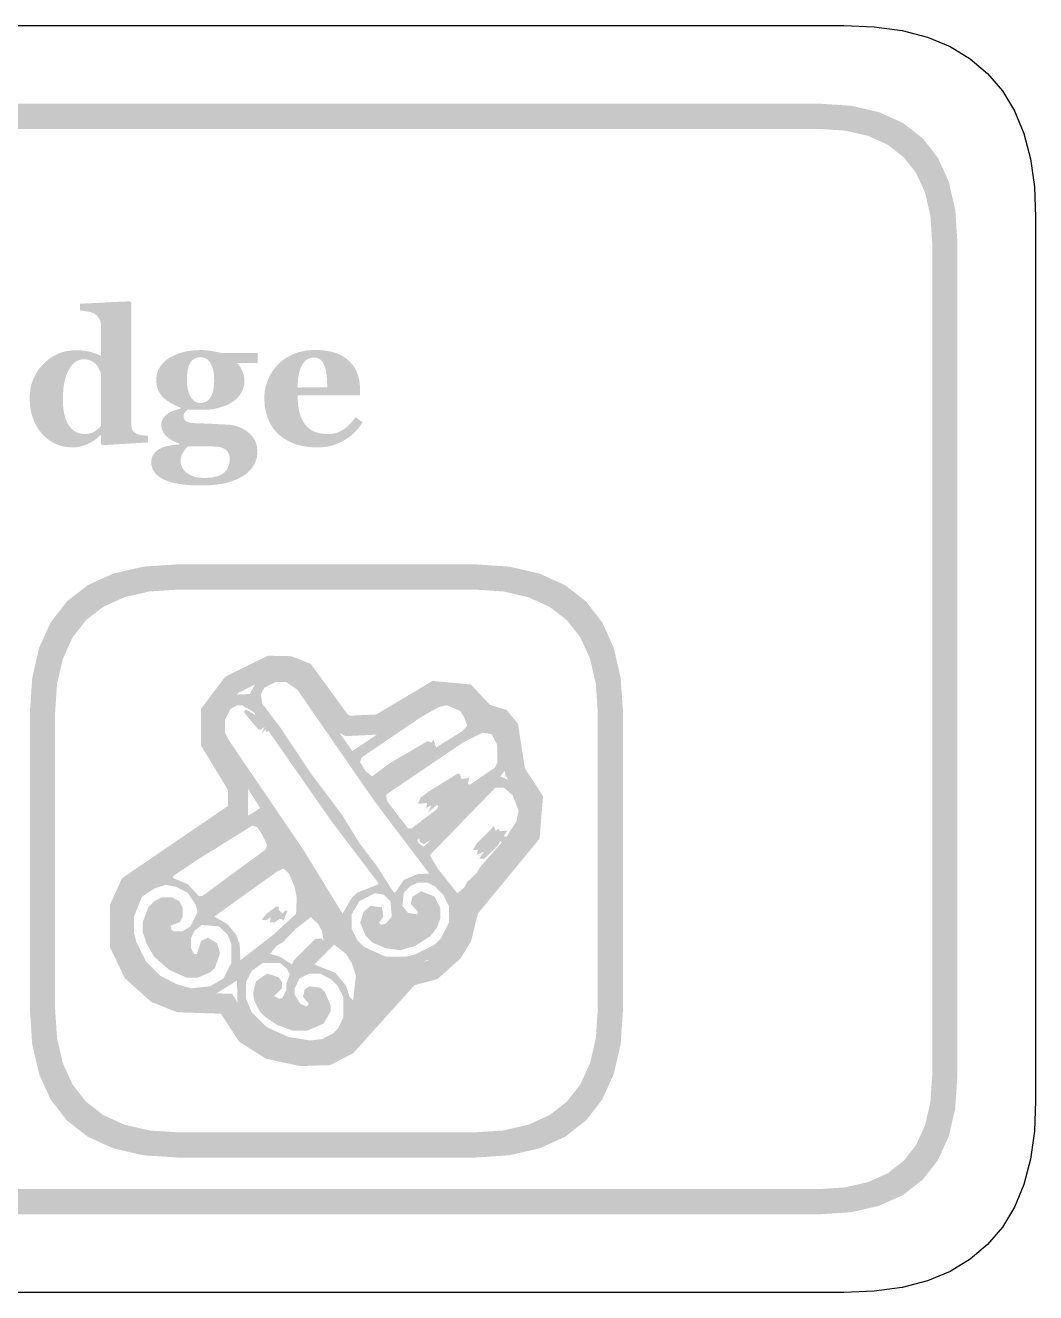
# Model space of a CAD drawing. Header units: millimetres. Extents: x 6 to 594, y 82 to 394.
# Drawn here: x 190.03 to 206.04, y 183.76 to 203.84 of the extents above; entities that cross this region are included whole.
import ezdxf

# ---------------------------------------------------------------- set-up
doc = ezdxf.new("R2010")
doc.units = ezdxf.units.MM
doc.layers.add('CUT', color=1, linetype='Continuous')
doc.layers.add('RASTER', color=7, linetype='Continuous')

msp = doc.modelspace()

# ---------------------------------------------------------------- hatches: boundary and pattern name
at = {"layer": 'RASTER'}
h = msp.add_hatch(color=7, dxfattribs=at)
h.paths.add_polyline_path([(143.2, 200.4), (143.234, 200.916), (143.337, 201.363), (143.509, 201.741), (143.75, 202.05), (144.059, 202.291), (144.438, 202.463), (144.884, 202.566), (145.4, 202.6), (202.6, 202.6), (203.116, 202.566), (203.563, 202.463), (203.941, 202.291), (204.25, 202.05), (204.491, 201.741), (204.663, 201.363), (204.766, 200.916), (204.8, 200.4), (204.8, 187.2), (204.766, 186.684), (204.663, 186.238), (204.491, 185.859), (204.25, 185.55), (203.941, 185.309), (203.563, 185.138), (203.116, 185.034), (202.6, 185), (145.4, 185), (144.884, 185.034), (144.438, 185.138), (144.059, 185.309), (143.75, 185.55), (143.509, 185.859), (143.337, 186.238), (143.234, 186.684), (143.2, 187.2)])
h.paths.add_polyline_path([(143.6, 200.4), (143.6, 187.2), (143.628, 186.778), (143.712, 186.413), (143.853, 186.103), (144.05, 185.85), (144.303, 185.653), (144.613, 185.513), (144.978, 185.428), (145.4, 185.4), (202.6, 185.4), (203.022, 185.428), (203.388, 185.513), (203.697, 185.653), (203.95, 185.85), (204.147, 186.103), (204.288, 186.413), (204.372, 186.778), (204.4, 187.2), (204.4, 200.4), (204.372, 200.822), (204.288, 201.188), (204.147, 201.497), (203.95, 201.75), (203.697, 201.947), (203.388, 202.088), (203.022, 202.172), (202.6, 202.2), (145.4, 202.2), (144.978, 202.172), (144.613, 202.088), (144.303, 201.947), (144.05, 201.75), (143.853, 201.497), (143.712, 201.188), (143.628, 200.822), (143.6, 200.4)])
h = msp.add_hatch(color=7, dxfattribs=at)
h.paths.add_polyline_path([(191.972, 197.231), (191.25, 197.188), (191.228, 197.209), (191.228, 197.344), (191.218, 197.346), (191.199, 197.327), (191.179, 197.309), (191.157, 197.291), (191.133, 197.274), (191.108, 197.257), (191.082, 197.241), (191.053, 197.226), (191.024, 197.211), (190.993, 197.197), (190.962, 197.186), (190.932, 197.176), (190.901, 197.168), (190.87, 197.161), (190.839, 197.157), (190.808, 197.154), (190.777, 197.153), (190.705, 197.157), (190.635, 197.167), (190.57, 197.184), (190.507, 197.208), (190.448, 197.239), (190.392, 197.277), (190.339, 197.321), (190.289, 197.373), (190.244, 197.43), (190.205, 197.491), (190.172, 197.556), (190.145, 197.625), (190.124, 197.698), (190.109, 197.775), (190.1, 197.856), (190.097, 197.941), (190.101, 198.017), (190.111, 198.09), (190.127, 198.161), (190.151, 198.228), (190.181, 198.293), (190.218, 198.355), (190.261, 198.415), (190.312, 198.471), (190.367, 198.523), (190.425, 198.568), (190.485, 198.606), (190.549, 198.637), (190.615, 198.662), (190.684, 198.679), (190.756, 198.689), (190.831, 198.693), (190.861, 198.692), (190.89, 198.691), (190.919, 198.689), (190.948, 198.686), (190.975, 198.682), (191.003, 198.677), (191.03, 198.672), (191.057, 198.666), (191.082, 198.659), (191.107, 198.651), (191.13, 198.644), (191.151, 198.636), (191.172, 198.628), (191.191, 198.62), (191.209, 198.611), (191.225, 198.602), (191.225, 199.081), (191.225, 199.094), (191.224, 199.108), (191.222, 199.121), (191.22, 199.133), (191.217, 199.146), (191.213, 199.158), (191.208, 199.171), (191.203, 199.183), (191.197, 199.194), (191.191, 199.205), (191.185, 199.215), (191.177, 199.225), (191.17, 199.234), (191.162, 199.242), (191.153, 199.25), (191.145, 199.257), (191.133, 199.264), (191.12, 199.272), (191.107, 199.278), (191.093, 199.284), (191.079, 199.29), (191.064, 199.295), (191.048, 199.299), (191.031, 199.303), (191.014, 199.306), (190.997, 199.309), (190.98, 199.312), (190.963, 199.315), (190.946, 199.317), (190.928, 199.319), (190.911, 199.321), (190.894, 199.323), (190.894, 199.429), (191.685, 199.468), (191.707, 199.444), (191.707, 197.524), (191.707, 197.51), (191.708, 197.497), (191.71, 197.484), (191.712, 197.472), (191.714, 197.461), (191.717, 197.45), (191.721, 197.44), (191.725, 197.43), (191.73, 197.421), (191.736, 197.412), (191.742, 197.404), (191.749, 197.396), (191.757, 197.389), (191.766, 197.382), (191.775, 197.376), (191.785, 197.37), (191.793, 197.366), (191.802, 197.362), (191.812, 197.359), (191.823, 197.356), (191.834, 197.353), (191.847, 197.351), (191.86, 197.348), (191.875, 197.346), (191.889, 197.345), (191.903, 197.343), (191.916, 197.342), (191.929, 197.341), (191.941, 197.34), (191.952, 197.339), (191.962, 197.338), (191.972, 197.338)])
h.paths.add_polyline_path([(191.225, 197.492), (191.225, 198.319), (191.222, 198.328), (191.219, 198.336), (191.216, 198.345), (191.213, 198.355), (191.209, 198.364), (191.205, 198.374), (191.201, 198.384), (191.197, 198.394), (191.192, 198.404), (191.187, 198.414), (191.181, 198.424), (191.175, 198.434), (191.168, 198.443), (191.161, 198.453), (191.154, 198.462), (191.146, 198.471), (191.138, 198.479), (191.13, 198.486), (191.121, 198.494), (191.112, 198.5), (191.102, 198.507), (191.091, 198.514), (191.08, 198.52), (191.068, 198.526), (191.055, 198.531), (191.042, 198.536), (191.029, 198.54), (191.015, 198.543), (191.001, 198.546), (190.987, 198.548), (190.972, 198.549), (190.957, 198.549), (190.921, 198.547), (190.887, 198.539), (190.855, 198.526), (190.824, 198.508), (190.795, 198.484), (190.767, 198.456), (190.741, 198.422), (190.717, 198.384), (190.695, 198.34), (190.676, 198.292), (190.66, 198.24), (190.646, 198.184), (190.636, 198.123), (190.629, 198.059), (190.625, 197.99), (190.623, 197.916), (190.623, 197.887), (190.624, 197.858), (190.625, 197.831), (190.627, 197.804), (190.63, 197.777), (190.633, 197.752), (190.636, 197.727), (190.64, 197.703), (190.645, 197.68), (190.65, 197.657), (190.656, 197.635), (190.663, 197.613), (190.671, 197.592), (190.68, 197.571), (190.689, 197.551), (190.699, 197.531), (190.71, 197.512), (190.722, 197.494), (190.734, 197.478), (190.748, 197.462), (190.762, 197.447), (190.777, 197.434), (190.792, 197.421), (190.808, 197.409), (190.825, 197.399), (190.843, 197.39), (190.862, 197.383), (190.882, 197.377), (190.902, 197.372), (190.924, 197.368), (190.946, 197.366), (190.969, 197.366), (190.991, 197.366), (191.012, 197.368), (191.031, 197.37), (191.05, 197.374), (191.068, 197.379), (191.085, 197.385), (191.102, 197.392), (191.117, 197.4), (191.131, 197.409), (191.145, 197.419), (191.159, 197.429), (191.173, 197.44), (191.187, 197.452), (191.2, 197.464), (191.213, 197.478), (191.225, 197.492)])
h = msp.add_hatch(color=7, dxfattribs=at)
h.paths.add_polyline_path([(193.708, 198.489), (193.386, 198.489), (193.4, 198.473), (193.413, 198.456), (193.425, 198.44), (193.436, 198.423), (193.446, 198.406), (193.455, 198.388), (193.464, 198.371), (193.471, 198.353), (193.478, 198.335), (193.484, 198.317), (193.489, 198.298), (193.493, 198.28), (193.496, 198.261), (193.498, 198.242), (193.5, 198.223), (193.5, 198.203), (193.499, 198.178), (193.497, 198.154), (193.492, 198.129), (193.486, 198.105), (193.479, 198.082), (193.47, 198.059), (193.459, 198.036), (193.446, 198.014), (193.432, 197.992), (193.417, 197.971), (193.4, 197.952), (193.383, 197.933), (193.365, 197.916), (193.346, 197.899), (193.325, 197.884), (193.304, 197.869), (193.281, 197.856), (193.257, 197.842), (193.232, 197.83), (193.207, 197.819), (193.18, 197.808), (193.152, 197.798), (193.124, 197.789), (193.094, 197.78), (193.064, 197.773), (193.033, 197.766), (193.001, 197.76), (192.969, 197.756), (192.936, 197.752), (192.903, 197.75), (192.868, 197.748), (192.833, 197.748), (192.595, 197.748), (192.59, 197.744), (192.586, 197.74), (192.581, 197.736), (192.576, 197.731), (192.571, 197.725), (192.566, 197.719), (192.561, 197.713), (192.556, 197.706), (192.551, 197.699), (192.547, 197.692), (192.543, 197.685), (192.54, 197.678), (192.538, 197.671), (192.536, 197.664), (192.535, 197.658), (192.535, 197.651), (192.535, 197.636), (192.538, 197.621), (192.542, 197.608), (192.547, 197.597), (192.555, 197.586), (192.564, 197.577), (192.574, 197.569), (192.586, 197.562), (192.6, 197.556), (192.617, 197.551), (192.636, 197.546), (192.658, 197.542), (192.683, 197.539), (192.71, 197.537), (192.74, 197.535), (192.772, 197.534), (192.805, 197.533), (192.839, 197.532), (192.872, 197.531), (192.906, 197.53), (192.94, 197.528), (192.974, 197.527), (193.007, 197.525), (193.042, 197.523), (193.074, 197.521), (193.105, 197.519), (193.133, 197.518), (193.158, 197.517), (193.181, 197.516), (193.202, 197.515), (193.22, 197.514), (193.236, 197.513), (193.258, 197.512), (193.279, 197.51), (193.3, 197.507), (193.321, 197.503), (193.342, 197.498), (193.363, 197.492), (193.384, 197.486), (193.405, 197.479), (193.425, 197.471), (193.445, 197.463), (193.464, 197.454), (193.483, 197.444), (193.501, 197.434), (193.518, 197.424), (193.534, 197.412), (193.55, 197.401), (193.566, 197.387), (193.582, 197.373), (193.597, 197.358), (193.611, 197.342), (193.625, 197.325), (193.638, 197.308), (193.65, 197.289), (193.661, 197.27), (193.671, 197.249), (193.68, 197.228), (193.688, 197.206), (193.694, 197.184), (193.699, 197.16), (193.702, 197.136), (193.704, 197.111), (193.705, 197.086), (193.704, 197.058), (193.702, 197.031), (193.698, 197.004), (193.692, 196.978), (193.684, 196.952), (193.675, 196.926), (193.664, 196.901), (193.652, 196.876), (193.637, 196.852), (193.621, 196.829), (193.604, 196.806), (193.584, 196.785), (193.563, 196.764), (193.54, 196.744), (193.515, 196.725), (193.488, 196.706), (193.459, 196.688), (193.428, 196.671), (193.395, 196.655), (193.361, 196.64), (193.326, 196.626), (193.289, 196.613), (193.25, 196.601), (193.211, 196.591), (193.169, 196.581), (193.125, 196.573), (193.078, 196.566), (193.03, 196.56), (192.978, 196.555), (192.925, 196.552), (192.869, 196.55), (192.81, 196.55), (192.717, 196.551), (192.629, 196.555), (192.547, 196.563), (192.471, 196.573), (192.401, 196.586), (192.336, 196.602), (192.277, 196.621), (192.224, 196.643), (192.177, 196.668), (192.136, 196.696), (192.102, 196.727), (192.074, 196.761), (192.052, 196.797), (192.036, 196.837), (192.027, 196.879), (192.023, 196.925), (192.025, 196.953), (192.03, 196.98), (192.039, 197.006), (192.051, 197.03), (192.066, 197.053), (192.084, 197.075), (192.106, 197.096), (192.132, 197.115), (192.161, 197.133), (192.194, 197.148), (192.23, 197.162), (192.27, 197.173), (192.314, 197.182), (192.362, 197.189), (192.413, 197.194), (192.469, 197.197), (192.469, 197.215), (192.436, 197.226), (192.405, 197.239), (192.376, 197.253), (192.349, 197.268), (192.323, 197.283), (192.3, 197.3), (192.278, 197.317), (192.259, 197.335), (192.241, 197.355), (192.226, 197.375), (192.213, 197.395), (192.202, 197.417), (192.194, 197.439), (192.188, 197.462), (192.184, 197.486), (192.183, 197.511), (192.184, 197.526), (192.185, 197.54), (192.187, 197.554), (192.191, 197.567), (192.195, 197.58), (192.2, 197.592), (192.206, 197.604), (192.213, 197.615), (192.221, 197.625), (192.229, 197.635), (192.238, 197.645), (192.247, 197.654), (192.257, 197.664), (192.268, 197.673), (192.279, 197.681), (192.29, 197.689), (192.301, 197.696), (192.312, 197.703), (192.323, 197.709), (192.335, 197.715), (192.348, 197.721), (192.361, 197.726), (192.375, 197.732), (192.39, 197.737), (192.404, 197.742), (192.418, 197.746), (192.431, 197.751), (192.443, 197.755), (192.455, 197.758), (192.467, 197.762), (192.478, 197.765), (192.488, 197.768), (192.488, 197.784), (192.44, 197.803), (192.395, 197.823), (192.354, 197.844), (192.316, 197.866), (192.282, 197.889), (192.25, 197.912), (192.222, 197.937), (192.197, 197.963), (192.175, 197.99), (192.156, 198.019), (192.14, 198.049), (192.127, 198.08), (192.117, 198.113), (192.11, 198.148), (192.105, 198.184), (192.104, 198.221), (192.107, 198.273), (192.116, 198.323), (192.132, 198.37), (192.154, 198.415), (192.182, 198.456), (192.216, 198.495), (192.256, 198.532), (192.302, 198.565), (192.354, 198.595), (192.408, 198.622), (192.466, 198.644), (192.528, 198.662), (192.592, 198.676), (192.66, 198.686), (192.731, 198.692), (192.806, 198.694), (192.83, 198.694), (192.855, 198.693), (192.879, 198.692), (192.904, 198.69), (192.928, 198.688), (192.951, 198.685), (192.975, 198.681), (192.998, 198.677), (193.021, 198.673), (193.042, 198.669), (193.062, 198.665), (193.08, 198.661), (193.097, 198.658), (193.113, 198.654), (193.127, 198.651), (193.14, 198.647), (193.708, 198.647)])
h.paths.add_polyline_path([(193.021, 198.209), (193.02, 198.251), (193.018, 198.29), (193.013, 198.328), (193.007, 198.363), (193, 198.395), (192.991, 198.426), (192.979, 198.454), (192.967, 198.48), (192.952, 198.504), (192.936, 198.524), (192.918, 198.541), (192.898, 198.555), (192.876, 198.566), (192.853, 198.574), (192.827, 198.578), (192.8, 198.58), (192.786, 198.579), (192.772, 198.578), (192.759, 198.576), (192.746, 198.573), (192.734, 198.569), (192.722, 198.565), (192.711, 198.559), (192.7, 198.553), (192.69, 198.546), (192.68, 198.538), (192.671, 198.529), (192.662, 198.52), (192.653, 198.509), (192.646, 198.499), (192.638, 198.487), (192.631, 198.474), (192.625, 198.462), (192.62, 198.448), (192.615, 198.435), (192.61, 198.42), (192.607, 198.406), (192.603, 198.39), (192.6, 198.374), (192.598, 198.358), (192.596, 198.341), (192.594, 198.324), (192.592, 198.307), (192.591, 198.29), (192.59, 198.273), (192.589, 198.256), (192.589, 198.239), (192.589, 198.221), (192.59, 198.182), (192.592, 198.145), (192.597, 198.109), (192.603, 198.076), (192.611, 198.044), (192.62, 198.014), (192.631, 197.985), (192.645, 197.959), (192.659, 197.935), (192.675, 197.914), (192.693, 197.896), (192.712, 197.882), (192.732, 197.871), (192.754, 197.863), (192.778, 197.858), (192.803, 197.856), (192.828, 197.858), (192.852, 197.862), (192.875, 197.869), (192.896, 197.879), (192.915, 197.892), (192.933, 197.908), (192.95, 197.927), (192.965, 197.949), (192.978, 197.973), (192.989, 197.999), (192.999, 198.028), (193.007, 198.06), (193.013, 198.094), (193.017, 198.13), (193.02, 198.168), (193.021, 198.209)])
h.paths.add_polyline_path([(193.267, 196.979), (193.267, 196.991), (193.265, 197.004), (193.263, 197.016), (193.26, 197.028), (193.256, 197.041), (193.251, 197.053), (193.246, 197.065), (193.239, 197.078), (193.231, 197.09), (193.221, 197.101), (193.209, 197.112), (193.194, 197.122), (193.178, 197.132), (193.159, 197.141), (193.138, 197.15), (193.115, 197.158), (193.1, 197.16), (193.084, 197.162), (193.066, 197.163), (193.045, 197.165), (193.022, 197.166), (192.997, 197.167), (192.97, 197.168), (192.941, 197.169), (192.91, 197.17), (192.875, 197.171), (192.838, 197.171), (192.798, 197.171), (192.755, 197.172), (192.709, 197.172), (192.661, 197.172), (192.609, 197.172), (192.597, 197.161), (192.585, 197.149), (192.573, 197.137), (192.562, 197.124), (192.552, 197.111), (192.542, 197.097), (192.533, 197.083), (192.524, 197.068), (192.516, 197.053), (192.509, 197.037), (192.503, 197.02), (192.498, 197.002), (192.494, 196.983), (192.491, 196.964), (192.49, 196.944), (192.489, 196.923), (192.49, 196.914), (192.491, 196.904), (192.492, 196.895), (192.494, 196.885), (192.497, 196.875), (192.501, 196.864), (192.505, 196.853), (192.51, 196.843), (192.515, 196.832), (192.521, 196.821), (192.528, 196.81), (192.536, 196.8), (192.545, 196.79), (192.554, 196.78), (192.564, 196.77), (192.574, 196.761), (192.587, 196.75), (192.601, 196.74), (192.614, 196.731), (192.628, 196.723), (192.643, 196.715), (192.658, 196.707), (192.673, 196.7), (192.688, 196.694), (192.705, 196.688), (192.724, 196.683), (192.745, 196.679), (192.768, 196.676), (192.792, 196.673), (192.819, 196.671), (192.848, 196.67), (192.879, 196.67), (192.925, 196.671), (192.968, 196.674), (193.008, 196.68), (193.046, 196.688), (193.08, 196.698), (193.112, 196.711), (193.141, 196.726), (193.167, 196.743), (193.191, 196.763), (193.211, 196.785), (193.228, 196.81), (193.242, 196.839), (193.253, 196.869), (193.261, 196.903), (193.266, 196.94), (193.267, 196.979)])
h = msp.add_hatch(color=7, dxfattribs=at)
h.paths.add_polyline_path([(195.372, 197.55), (195.359, 197.529), (195.345, 197.509), (195.331, 197.489), (195.315, 197.469), (195.3, 197.449), (195.283, 197.43), (195.266, 197.411), (195.248, 197.393), (195.23, 197.374), (195.211, 197.357), (195.191, 197.34), (195.171, 197.324), (195.15, 197.308), (195.128, 197.294), (195.106, 197.279), (195.083, 197.266), (195.059, 197.252), (195.034, 197.24), (195.01, 197.228), (194.985, 197.217), (194.96, 197.207), (194.935, 197.198), (194.91, 197.189), (194.885, 197.182), (194.859, 197.175), (194.833, 197.169), (194.806, 197.164), (194.777, 197.16), (194.748, 197.157), (194.718, 197.155), (194.686, 197.154), (194.654, 197.153), (194.601, 197.154), (194.55, 197.157), (194.5, 197.162), (194.452, 197.169), (194.406, 197.177), (194.362, 197.188), (194.32, 197.2), (194.28, 197.215), (194.242, 197.231), (194.205, 197.248), (194.17, 197.267), (194.136, 197.287), (194.105, 197.308), (194.075, 197.331), (194.047, 197.355), (194.02, 197.38), (193.995, 197.407), (193.972, 197.435), (193.95, 197.463), (193.93, 197.494), (193.912, 197.525), (193.895, 197.557), (193.88, 197.591), (193.867, 197.626), (193.855, 197.661), (193.845, 197.698), (193.836, 197.735), (193.829, 197.773), (193.824, 197.812), (193.82, 197.851), (193.817, 197.891), (193.816, 197.932), (193.817, 197.97), (193.82, 198.006), (193.824, 198.043), (193.83, 198.079), (193.838, 198.114), (193.847, 198.15), (193.858, 198.184), (193.871, 198.219), (193.886, 198.253), (193.902, 198.285), (193.919, 198.317), (193.938, 198.348), (193.958, 198.378), (193.98, 198.407), (194.003, 198.435), (194.027, 198.463), (194.053, 198.488), (194.08, 198.512), (194.109, 198.535), (194.14, 198.557), (194.172, 198.577), (194.206, 198.596), (194.241, 198.614), (194.279, 198.631), (194.317, 198.646), (194.357, 198.659), (194.397, 198.67), (194.439, 198.679), (194.482, 198.687), (194.526, 198.692), (194.571, 198.695), (194.618, 198.696), (194.668, 198.695), (194.716, 198.692), (194.761, 198.689), (194.804, 198.683), (194.845, 198.676), (194.884, 198.668), (194.92, 198.657), (194.955, 198.646), (194.987, 198.633), (195.018, 198.619), (195.047, 198.603), (195.075, 198.586), (195.102, 198.569), (195.127, 198.55), (195.151, 198.529), (195.173, 198.508), (195.193, 198.487), (195.212, 198.464), (195.229, 198.441), (195.245, 198.417), (195.259, 198.392), (195.273, 198.366), (195.284, 198.339), (195.294, 198.311), (195.303, 198.283), (195.311, 198.254), (195.318, 198.224), (195.323, 198.195), (195.327, 198.165), (195.33, 198.135), (195.332, 198.104), (195.333, 198.073), (195.333, 197.978), (194.342, 197.978), (194.344, 197.905), (194.35, 197.837), (194.359, 197.773), (194.371, 197.713), (194.387, 197.659), (194.407, 197.608), (194.431, 197.562), (194.458, 197.521), (194.489, 197.484), (194.524, 197.452), (194.564, 197.425), (194.608, 197.403), (194.656, 197.386), (194.708, 197.374), (194.765, 197.367), (194.826, 197.364), (194.86, 197.365), (194.893, 197.369), (194.925, 197.375), (194.956, 197.383), (194.987, 197.394), (195.017, 197.406), (195.045, 197.422), (195.073, 197.44), (195.1, 197.459), (195.126, 197.48), (195.151, 197.502), (195.175, 197.525), (195.198, 197.55), (195.22, 197.575), (195.241, 197.602), (195.261, 197.631)])
h.paths.add_polyline_path([(194.813, 198.107), (194.812, 198.129), (194.812, 198.151), (194.811, 198.173), (194.81, 198.196), (194.809, 198.218), (194.808, 198.241), (194.806, 198.264), (194.804, 198.287), (194.801, 198.309), (194.798, 198.331), (194.795, 198.351), (194.792, 198.371), (194.788, 198.389), (194.783, 198.406), (194.778, 198.423), (194.773, 198.438), (194.766, 198.454), (194.759, 198.47), (194.752, 198.485), (194.743, 198.498), (194.735, 198.511), (194.725, 198.522), (194.715, 198.532), (194.705, 198.542), (194.694, 198.55), (194.682, 198.557), (194.669, 198.563), (194.656, 198.568), (194.642, 198.572), (194.627, 198.575), (194.612, 198.576), (194.596, 198.577), (194.568, 198.575), (194.542, 198.57), (194.517, 198.561), (194.494, 198.548), (194.472, 198.532), (194.452, 198.513), (194.433, 198.489), (194.416, 198.463), (194.4, 198.432), (194.386, 198.397), (194.374, 198.358), (194.364, 198.315), (194.355, 198.268), (194.349, 198.216), (194.345, 198.161), (194.342, 198.101)])
h = msp.add_hatch(color=7, dxfattribs=at)
h.paths.add_polyline_path([(190.1, 192.95), (190.137, 193.501), (190.247, 193.978), (190.43, 194.382), (190.688, 194.713), (191.018, 194.97), (191.422, 195.153), (191.899, 195.263), (192.45, 195.3), (197.15, 195.3), (197.701, 195.263), (198.178, 195.153), (198.582, 194.97), (198.913, 194.713), (199.17, 194.382), (199.353, 193.978), (199.463, 193.501), (199.5, 192.95), (199.5, 188.25), (199.463, 187.699), (199.353, 187.222), (199.17, 186.818), (198.913, 186.488), (198.582, 186.23), (198.178, 186.047), (197.701, 185.937), (197.15, 185.9), (192.45, 185.9), (191.899, 185.937), (191.422, 186.047), (191.018, 186.23), (190.687, 186.488), (190.43, 186.818), (190.247, 187.222), (190.137, 187.699), (190.1, 188.25)])
h.paths.add_polyline_path([(190.5, 192.95), (190.5, 188.25), (190.53, 187.793), (190.622, 187.397), (190.774, 187.062), (190.987, 186.788), (191.262, 186.574), (191.597, 186.422), (191.993, 186.33), (192.45, 186.3), (197.15, 186.3), (197.607, 186.33), (198.003, 186.422), (198.338, 186.574), (198.612, 186.788), (198.826, 187.062), (198.978, 187.397), (199.07, 187.793), (199.1, 188.25), (199.1, 192.95), (199.07, 193.407), (198.978, 193.803), (198.826, 194.138), (198.613, 194.413), (198.338, 194.626), (198.003, 194.778), (197.607, 194.87), (197.15, 194.9), (192.45, 194.9), (191.993, 194.87), (191.597, 194.778), (191.262, 194.626), (190.987, 194.413), (190.774, 194.138), (190.622, 193.803), (190.53, 193.407), (190.5, 192.95)])
h = msp.add_hatch(color=7, dxfattribs=at)
h.paths.add_polyline_path([(193.872, 193.852), (194.241, 193.844), (194.552, 193.723), (195.136, 192.922), (195.175, 192.902), (195.591, 192.921), (196.482, 193.453), (197.09, 193.396), (197.393, 193.072), (197.656, 192.993), (197.836, 192.774), (197.944, 192.069), (198.233, 191.627), (198.178, 190.953), (197.201, 189.767), (197.09, 189.323), (196.924, 189.054), (196.56, 188.728), (196.197, 188.633), (195.226, 187.556), (194.86, 187.365), (194.382, 187.35), (193.839, 187.467), (193.418, 187.736), (193.126, 188.18), (192.435, 188.202), (192.024, 188.367), (191.608, 188.738), (191.371, 189.228), (191.371, 189.909), (191.561, 190.326), (193.239, 191.472), (193.239, 191.725), (192.81, 192.434), (192.81, 193.008), (193.197, 193.52)])
h.paths.add_polyline_path([(193.943, 193.53), (193.406, 193.266), (193.13, 192.901), (193.13, 192.524), (193.559, 191.814), (193.559, 191.303), (191.815, 190.112), (191.691, 189.839), (191.691, 189.302), (191.868, 188.935), (192.195, 188.643), (192.501, 188.52), (193.303, 188.495), (193.648, 187.969), (193.963, 187.768), (194.411, 187.671), (194.777, 187.683), (195.027, 187.813), (196.024, 188.919), (196.404, 189.018), (196.676, 189.262), (196.792, 189.448), (196.908, 189.915), (197.867, 191.079), (197.905, 191.543), (197.638, 191.952), (197.533, 192.639), (197.471, 192.715), (197.219, 192.79), (196.939, 193.089), (196.556, 193.125), (195.686, 192.606), (195.104, 192.578), (194.922, 192.672), (194.348, 193.458), (194.177, 193.525), (193.943, 193.53)])
h = msp.add_hatch(color=7, dxfattribs=at)
h.paths.add_polyline_path([(193.938, 193.594), (194.162, 193.604), (194.406, 193.48), (195.21, 192.342), (196.261, 193.045), (196.573, 193.202), (196.84, 193.202), (197.018, 193.112), (197.085, 193.045), (197.199, 192.824), (197.41, 192.8), (197.554, 192.71), (197.677, 192.466), (197.677, 192.164), (197.62, 192.02), (197.554, 191.94), (197.788, 191.839), (197.888, 191.739), (198.012, 191.428), (197.979, 191.193), (197.821, 190.915), (196.931, 189.864), (196.907, 189.62), (196.84, 189.419), (196.75, 189.275), (196.516, 189.074), (196.06, 188.893), (195.913, 188.706), (195.726, 188.525), (195.679, 188.438), (195.424, 188.19), (195.377, 188.103), (195.009, 187.735), (194.765, 187.611), (194.296, 187.611), (193.961, 187.711), (193.683, 187.869), (193.549, 188.003), (193.425, 188.214), (193.392, 188.314), (193.382, 188.706), (193.024, 188.481), (192.789, 188.415), (192.522, 188.448), (192.143, 188.605), (192.043, 188.672), (191.775, 188.974), (191.618, 189.318), (191.618, 189.486), (191.584, 189.553), (191.651, 189.921), (191.808, 190.199), (193.75, 191.438), (193.369, 192.04), (193.181, 192.288), (193.057, 192.533), (193.024, 192.767), (193.134, 193.058), (193.215, 193.145), (193.392, 193.236), (193.583, 193.246), (193.717, 193.48)])
h.paths.add_polyline_path([(193.995, 193.436), (193.817, 193.346), (193.76, 193.236), (193.784, 193.092), (194.072, 192.71), (194.554, 191.987), (195.043, 191.337), (195.324, 190.882), (195.612, 190.5), (195.859, 190.112), (195.893, 190.099), (196.027, 190.299), (196.238, 190.39), (196.429, 190.4), (195.558, 191.552), (194.339, 193.313), (194.162, 193.436)])
h.paths.add_polyline_path([(193.392, 193.068), (193.282, 193.011), (193.191, 192.834), (193.191, 192.633), (193.248, 192.522), (194.44, 190.768), (195.056, 189.764), (195.19, 189.998), (195.29, 190.099), (195.625, 190.232), (195.612, 190.266), (194.889, 191.217), (193.884, 192.656), (193.837, 192.643), (193.837, 192.69), (193.77, 192.61), (193.817, 192.723), (193.75, 192.676), (193.717, 192.69), (193.516, 192.924), (193.492, 192.968), (193.526, 193.001), (193.67, 192.911), (193.67, 192.944), (193.459, 193.068)])
h.paths.add_polyline_path([(196.706, 193.068), (196.573, 193.035), (196.295, 192.877), (195.357, 192.241), (195.334, 192.164), (195.424, 192.02), (195.525, 191.94), (195.792, 192.141), (196.362, 192.476), (196.405, 192.499), (196.462, 192.476), (196.496, 192.522), (196.539, 192.399), (196.951, 192.656), (197.031, 192.743), (196.984, 192.877), (196.917, 192.978)])
h.paths.add_polyline_path([(197.276, 192.633), (196.964, 192.476), (195.746, 191.652), (195.759, 191.552), (196.094, 191.116), (196.147, 191.116), (196.549, 191.418), (196.573, 191.461), (196.549, 191.485), (196.415, 191.371), (196.462, 191.485), (196.382, 191.438), (196.395, 191.518), (196.248, 191.505), (196.295, 191.605), (196.429, 191.706), (196.884, 191.987), (196.917, 191.973), (196.941, 191.896), (197.065, 191.92), (197.041, 191.829), (197.065, 191.806), (197.466, 192.074), (197.51, 192.164), (197.51, 192.432), (197.42, 192.61)])
h.paths.add_polyline_path([(197.477, 191.762), (196.439, 190.691), (196.563, 190.48), (196.874, 190.089), (196.984, 190.179), (197.031, 190.266), (197.185, 190.413), (197.232, 190.5), (197.577, 190.892), (197.554, 190.915), (197.52, 190.848), (197.299, 190.634), (197.219, 190.634), (197.299, 190.748), (197.185, 190.701), (197.199, 190.782), (197.118, 190.768), (197.185, 190.882), (197.453, 191.15), (197.487, 191.069), (197.52, 191.116), (197.554, 191.069), (197.667, 191.083), (197.61, 190.992), (197.654, 190.982), (197.811, 191.227), (197.845, 191.394), (197.754, 191.639), (197.61, 191.762)])
h.paths.add_polyline_path([(193.626, 191.16), (192.779, 190.634), (192.378, 190.366), (192.364, 190.333), (192.599, 190.232), (192.779, 190.045), (192.833, 190.045), (193.837, 190.782), (193.861, 190.859), (193.77, 191.036), (193.703, 191.136)])
h.paths.add_polyline_path([(196.271, 190.959), (196.238, 190.925), (196.261, 190.882), (196.338, 190.825), (196.462, 190.936), (196.348, 190.869), (196.281, 190.902)])
h.paths.add_polyline_path([(194.119, 190.48), (194.018, 190.433), (193.024, 189.72), (193.235, 189.596), (193.369, 189.429), (193.425, 189.285), (193.436, 189.027), (193.971, 189.442), (194.319, 189.764), (194.329, 190.022), (194.296, 190.189), (194.206, 190.4)])
h.paths.add_polyline_path([(196.238, 190.256), (196.127, 190.199), (196.027, 190.099), (196.003, 189.888), (196.094, 189.777), (196.238, 189.754), (196.248, 189.797), (196.137, 189.921), (196.161, 190.032), (196.305, 190.122), (196.516, 190.032), (196.606, 189.854), (196.606, 189.687), (196.549, 189.543), (196.449, 189.409), (196.204, 189.252), (195.97, 189.185), (195.736, 189.218), (195.525, 189.308), (195.424, 189.409), (195.334, 189.62), (195.391, 189.797), (195.501, 189.888), (195.679, 189.864), (195.702, 189.72), (195.635, 189.62), (195.669, 189.586), (195.746, 189.61), (195.836, 189.72), (195.813, 189.965), (195.712, 190.065), (195.568, 190.089), (195.324, 189.965), (195.2, 189.754), (195.2, 189.519), (195.29, 189.342), (195.391, 189.241), (195.736, 189.084), (196.07, 189.084), (196.204, 189.118), (196.516, 189.275), (196.616, 189.375), (196.74, 189.62), (196.74, 189.888), (196.65, 190.065), (196.516, 190.199), (196.405, 190.256)])
h.paths.add_polyline_path([(192.254, 190.222), (192.076, 190.166), (191.875, 190.032), (191.751, 189.72), (191.751, 189.452), (191.785, 189.318), (191.942, 189.007), (192.177, 188.773), (192.421, 188.649), (192.655, 188.582), (192.957, 188.615), (193.168, 188.739), (193.292, 188.984), (193.292, 189.285), (193.235, 189.429), (193.101, 189.563), (192.823, 189.586), (192.712, 189.496), (192.655, 189.385), (192.655, 189.218), (192.699, 189.128), (192.746, 189.128), (192.813, 189.329), (192.923, 189.385), (193.067, 189.295), (193.114, 189.141), (193.034, 188.907), (192.967, 188.84), (192.756, 188.749), (192.588, 188.749), (192.311, 188.873), (192.076, 189.074), (191.952, 189.285), (191.885, 189.486), (191.885, 189.62), (191.976, 189.864), (192.076, 189.965), (192.187, 190.022), (192.354, 190.022), (192.465, 189.965), (192.522, 189.854), (192.522, 189.72), (192.478, 189.63), (192.331, 189.576), (192.344, 189.509), (192.388, 189.486), (192.522, 189.486), (192.645, 189.563), (192.756, 189.787), (192.732, 189.898), (192.599, 190.099), (192.421, 190.189)])
h.paths.add_polyline_path([(194.005, 189.878), (194.052, 189.878), (194.038, 189.831), (194.105, 189.764), (194.139, 189.811), (194.185, 189.811), (194.119, 189.663), (194.062, 189.687), (193.985, 189.63), (193.904, 189.63), (193.918, 189.71), (193.851, 189.663), (193.77, 189.663), (193.851, 189.764)])
h.paths.add_polyline_path([(194.554, 189.71), (194.319, 189.529), (194.105, 189.308), (194.018, 189.262), (193.904, 189.128), (194.062, 189.084), (194.252, 188.96), (194.286, 189.027), (194.621, 189.362), (194.721, 189.375), (194.755, 189.329), (194.731, 189.486), (194.674, 189.596)])
h.paths.add_polyline_path([(194.922, 189.275), (194.607, 188.96), (194.942, 188.826), (195.11, 188.625), (195.166, 188.448), (195.223, 188.391), (195.267, 188.783), (195.2, 188.984), (195.11, 189.128)])
h.paths.add_polyline_path([(193.794, 188.984), (193.616, 188.86), (193.526, 188.682), (193.526, 188.415), (193.616, 188.204), (193.851, 187.969), (194.196, 187.812), (194.54, 187.755), (194.731, 187.778), (194.909, 187.869), (194.976, 187.936), (195.066, 188.113), (195.066, 188.448), (194.976, 188.625), (194.875, 188.726), (194.698, 188.816), (194.53, 188.816), (194.373, 188.739), (194.296, 188.582), (194.296, 188.481), (194.386, 188.338), (194.487, 188.291), (194.52, 188.338), (194.43, 188.448), (194.453, 188.558), (194.53, 188.615), (194.708, 188.592), (194.775, 188.525), (194.865, 188.314), (194.865, 188.214), (194.755, 188.023), (194.497, 187.912), (194.262, 187.912), (194.018, 188.003), (193.817, 188.137), (193.75, 188.204), (193.66, 188.381), (193.636, 188.505), (193.683, 188.692), (193.861, 188.816), (194.038, 188.759), (194.095, 188.682), (194.095, 188.582), (193.971, 188.458), (194.062, 188.415), (194.105, 188.438), (194.162, 188.548), (194.162, 188.649), (194.219, 188.806), (194.172, 188.893), (194.062, 188.984)])

# ---------------------------------------------------------------- linework, layer by layer
at = {"layer": 'CUT'}
msp.add_lwpolyline([(144.999, 203.84), (203.001, 203.84), (203.483, 203.819), (203.925, 203.756), (204.325, 203.651), (204.685, 203.503), (205.003, 203.312), (205.278, 203.078), (205.512, 202.803), (205.703, 202.485), (205.851, 202.125), (205.956, 201.725), (206.019, 201.283), (206.04, 200.801), (206.04, 186.799), (206.019, 186.317), (205.956, 185.875), (205.851, 185.475), (205.703, 185.115), (205.512, 184.797), (205.278, 184.522), (205.003, 184.288), (204.685, 184.097), (204.325, 183.949), (203.925, 183.844), (203.483, 183.781), (203.001, 183.76), (144.999, 183.76)], dxfattribs=at)

doc.saveas('drawing.dxf')
